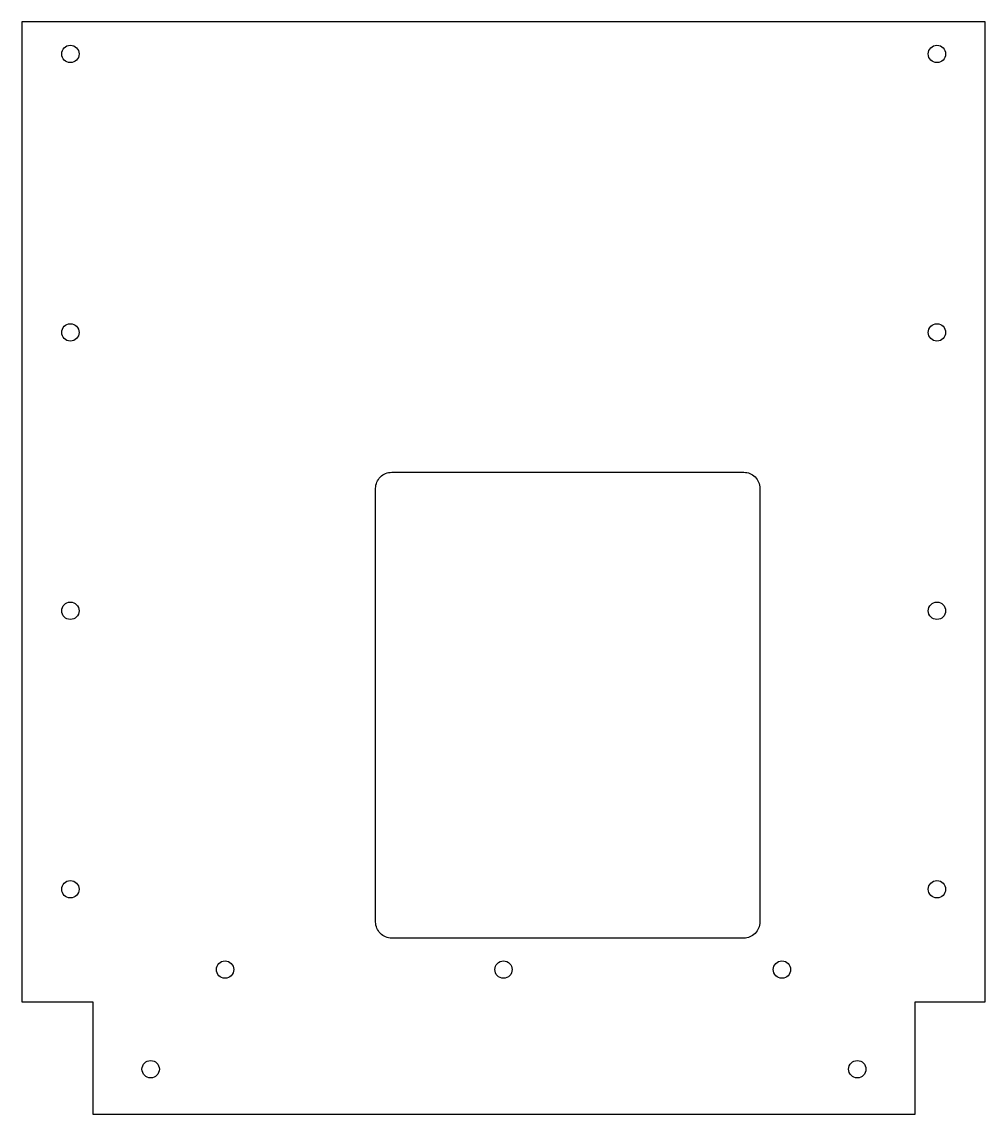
# Model space of a CAD drawing. Header units: millimetres. Extents: x -165 to 135, y -340 to 0.
import ezdxf

# ---------------------------------------------------------------- set-up
doc = ezdxf.new("R2010")
doc.units = ezdxf.units.MM
doc.layers.get('0').update_dxf_attribs({"linetype": 'CONTINUOUS'})

msp = doc.modelspace()

# ---------------------------------------------------------------- linework, layer by layer
msp.add_lwpolyline([(113.15, -305), (134.96, -305), (134.96, 0), (-164.96, 0), (-164.96, -304.99), (-142.85, -304.99), (-142.85, -340), (113.15, -340)], close=True)
msp.add_lwpolyline([(59.8, -285.2), (-49.8, -285.2, -0.414214), (-54.8, -280.2), (-54.8, -145.2, -0.414214), (-49.8, -140.2), (59.8, -140.2, -0.414214), (64.8, -145.2), (64.8, -280.2, -0.414214)], format="xyb", close=True)
for centre in [(-149.85, -10), (119.96, -10), (-149.85, -96.67), (119.96, -96.67), (-149.85, -183.33), (119.96, -183.33), (-149.85, -270), (119.96, -270), (-101.7, -294.99), (-15, -294.99), (71.7, -294.99), (-124.85, -326), (95.15, -326)]:
    msp.add_circle(centre, 2.7)

doc.saveas('drawing.dxf')
